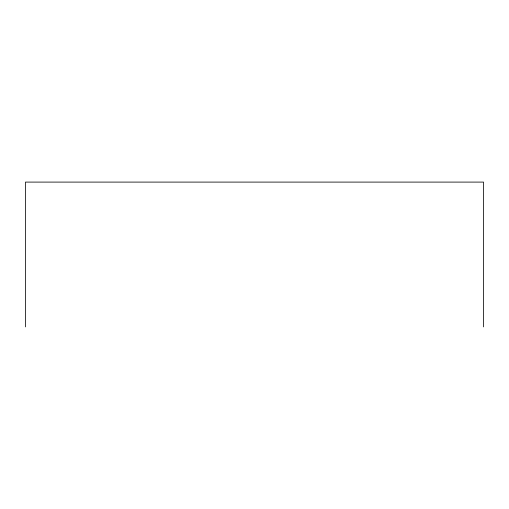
<?xml version="1.0" encoding="UTF-8"?>
<svg xmlns="http://www.w3.org/2000/svg" width="509" height="509" viewBox="0 0 509 509"><rect width="100%" height="100%" fill="white"/><g stroke="black" fill="none" stroke-linecap="round" stroke-linejoin="round"><path stroke-width="0.76" d="M483.55 326.905L483.55 182.095L25.45 182.095L25.45 326.905"/></g></svg>
